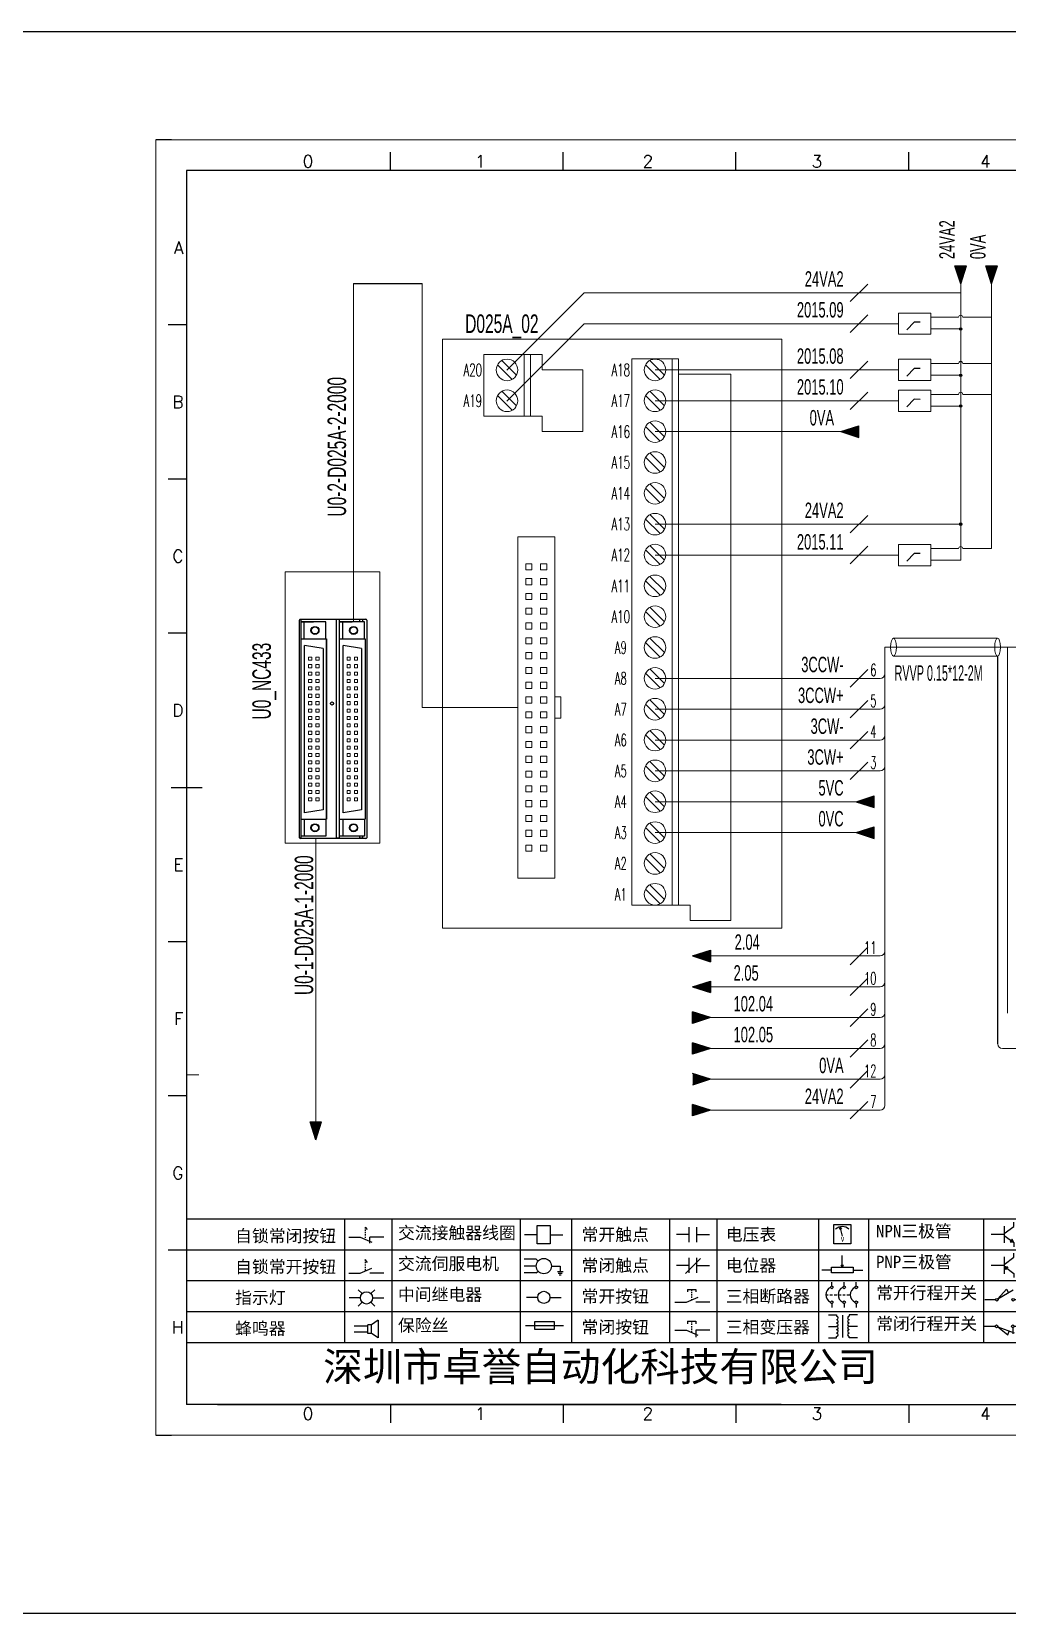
# Model space of a CAD drawing. Header units: millimetres. Extents: x 336 to 12810, y -1577 to 4105.
# Drawn here: x 7211.6 to 7369.7, y -364.4 to -108 of the extents above; entities that cross this region are included whole.
import ezdxf
from ezdxf.enums import TextEntityAlignment as Align

# ---------------------------------------------------------------- set-up
doc = ezdxf.new("R2010")
doc.units = ezdxf.units.MM
doc.linetypes.add('ACAD_ISO02W100', pattern=[15, 12, -3])
for name, color, linetype in [('AE_BOR', 1, 'Continuous'), ('SYMS', 7, 'Continuous'), ('Z_OM_GAIKEI', 7, 'Continuous')]:
    doc.layers.add(name, color=color, linetype=linetype)
doc.layers.add('Dimension', color=3, linetype='Continuous', lineweight=13)
doc.styles.get("Standard").update_dxf_attribs({"font": ''})
doc.styles.add('WD', font='romans.shx', dxfattribs={"width": 0.8, "bigfont": 'gbcbig.shx'})
doc.styles.add('样式 8', font='arial.ttf', dxfattribs={"width": 0.6, "height": 2.5})
doc.styles.add('汉字', font='')
doc.styles.get('Standard').set_extended_font_data('SimSun')
doc.styles.get('汉字').set_extended_font_data('新宋体')

# ---------------------------------------------------------------- blocks, each defined once
blk = doc.blocks.new('*U6')
at = {"linetype": 'ByBlock'}
for p, q in [((-1909.23, -780.45), (-1909.23, -780.67)), ((-1909.23, -780.45), (-1908.92, -780.84)), ((-1909.23, -780.84), (-1909.23, -781.05)), ((-1909.23, -781.23), (-1909.23, -781.44)), ((-1909.23, -781.61), (-1909.23, -781.83)), ((-1909.23, -782), (-1909.23, -782.21)), ((-1911.92, -782.07), (-1910.06, -782.07)), ((-1910.06, -782.07), (-1908.18, -782.88)), ((-1909.23, -782.38), (-1909.23, -782.43)), ((-1908.52, -783.07), (-1908.52, -782.07)), ((-1906.25, -782.07), (-1908.52, -782.07))]:
    blk.add_line(p, q, dxfattribs=at)
blk = doc.blocks.new('*U8')
at = {"linetype": 'ByBlock'}
for p, q in [((-1910.06, -792.89), (-1908.18, -792.08)), ((-1908.88, -791.17), (-1909.23, -790.71)), ((-1909.23, -790.71), (-1909.23, -790.92)), ((-1909.23, -791.09), (-1909.23, -791.31)), ((-1909.23, -791.48), (-1909.23, -791.69)), ((-1909.23, -791.86), (-1909.23, -792.08)), ((-1909.23, -792.25), (-1909.23, -792.47)), ((-1911.92, -792.89), (-1910.06, -792.89)), ((-1906.25, -792.89), (-1908.52, -792.89))]:
    blk.add_line(p, q, dxfattribs=at)
blk = doc.blocks.new('蜂鸣器')
at = {"linetype": 'ByBlock'}
for p, q in [((-1908.8, -796.48), (-1911.01, -796.48)), ((-1908.25, -796.26), (-1908.8, -796.26)), ((-1908.8, -797.68), (-1908.8, -796.26)), ((-1907.17, -795.53), (-1908.25, -796.26)), ((-1908.25, -797.68), (-1908.25, -796.26)), ((-1907.17, -795.53), (-1907.17, -798.41)), ((-1908.8, -797.46), (-1911.01, -797.46)), ((-1908.25, -797.68), (-1908.8, -797.68)), ((-1907.17, -798.41), (-1908.25, -797.68))]:
    blk.add_line(p, q, dxfattribs=at)
blk = doc.blocks.new('指示灯')
at = {"linetype": 'ByBlock'}
for p, q in [((-1854.25, -776.92), (-1856.06, -776.92)), ((-1854.62, -775.59), (-1853.97, -776.23)), ((-1851.9, -775.59), (-1852.54, -776.23)), ((-1852.26, -776.92), (-1850.45, -776.92)), ((-1854.62, -778.25), (-1853.97, -777.61)), ((-1851.9, -778.25), (-1852.54, -777.61))]:
    blk.add_line(p, q, dxfattribs=at)
blk.add_circle((-1853.26, -776.92), 0.992, dxfattribs=at)
blk = doc.blocks.new('交流接触器线圈')
at = {"linetype": 'ByBlock'}
for p, q in [((-1880.82, -781.77), (-1882.87, -781.77)), ((-1878.72, -781.77), (-1876.67, -781.77))]:
    blk.add_line(p, q, dxfattribs=at)
blk.add_lwpolyline([(-1880.82, -780.28), (-1878.72, -780.28), (-1878.72, -783.26), (-1880.82, -783.26)], close=True, dxfattribs=at)
blk = doc.blocks.new('交流伺服电机')
at = {"linetype": 'ByBlock'}
for p, q in [((-1880.97, -785.75), (-1882.94, -785.75)), ((-1880.97, -786.85), (-1882.94, -786.85)), ((-1880.97, -785.75), (-1880.65, -786.03)), ((-1878.49, -786.85), (-1877.07, -786.85)), ((-1877.07, -786.85), (-1877.07, -787.72)), ((-1880.97, -787.94), (-1882.94, -787.94)), ((-1880.97, -787.94), (-1880.65, -787.67)), ((-1877.54, -787.72), (-1876.59, -787.72)), ((-1877.38, -788.01), (-1876.75, -788.01)), ((-1877.23, -788.29), (-1876.9, -788.29))]:
    blk.add_line(p, q, dxfattribs=at)
blk.add_circle((-1879.73, -786.85), 1.24, dxfattribs=at)
blk = doc.blocks.new('中间继电器')
at = {"linetype": 'ByBlock'}
for p, q in [((-1880.72, -791.92), (-1882.54, -791.92)), ((-1878.74, -791.92), (-1876.92, -791.92))]:
    blk.add_line(p, q, dxfattribs=at)
blk.add_circle((-1879.73, -791.92), 0.992, dxfattribs=at)
blk = doc.blocks.new('保险丝')
at = {"linetype": 'ByBlock'}
blk.add_line((-1882.72, -796.49), (-1876.55, -796.49), dxfattribs=at)
blk.add_lwpolyline([(-1881.2, -795.86), (-1878.06, -795.86), (-1878.06, -797.12), (-1881.2, -797.12)], close=True, dxfattribs=at)
blk = doc.blocks.new('常开按钮')
at = {"linetype": 'ByBlock'}
for p, q in [((-1910.06, -787.73), (-1908.18, -786.93)), ((-1909.9, -785.68), (-1908.56, -785.68)), ((-1909.9, -785.68), (-1909.9, -786.07)), ((-1909.23, -785.68), (-1909.23, -785.89)), ((-1909.23, -786.06), (-1909.23, -786.28)), ((-1909.23, -786.45), (-1909.23, -786.67)), ((-1909.23, -786.84), (-1909.23, -787.05)), ((-1908.56, -785.68), (-1908.56, -786.07)), ((-1911.92, -787.73), (-1910.06, -787.73)), ((-1909.23, -787.22), (-1909.23, -787.38)), ((-1906.25, -787.73), (-1908.52, -787.73))]:
    blk.add_line(p, q, dxfattribs=at)
blk = doc.blocks.new('常开触点')
at = {"linetype": 'ByBlock'}
for p, q in [((-1853.82, -781.77), (-1855.88, -781.77)), ((-1853.82, -782.99), (-1853.82, -780.56)), ((-1852.6, -782.99), (-1852.6, -780.56)), ((-1852.6, -781.77), (-1850.55, -781.77))]:
    blk.add_line(p, q, dxfattribs=at)
blk = doc.blocks.new('常闭触点')
at = {"linetype": 'ByBlock'}
for p, q in [((-1853.82, -786.77), (-1855.88, -786.77)), ((-1852.01, -785.66), (-1854.43, -788.1)), ((-1853.82, -787.99), (-1853.82, -785.56)), ((-1852.6, -787.99), (-1852.6, -785.56)), ((-1852.6, -786.77), (-1850.55, -786.77))]:
    blk.add_line(p, q, dxfattribs=at)
blk = doc.blocks.new('常闭按钮')
at = {"linetype": 'ByBlock'}
for p, q in [((-1856.13, -792.28), (-1854.28, -792.28)), ((-1854.28, -792.28), (-1852.4, -793.09)), ((-1854.11, -790.83), (-1852.77, -790.83)), ((-1854.11, -790.83), (-1854.11, -791.22)), ((-1853.44, -790.83), (-1853.44, -791.04)), ((-1853.44, -791.21), (-1853.44, -791.43)), ((-1853.44, -791.6), (-1853.44, -791.82)), ((-1853.44, -791.99), (-1853.44, -792.2)), ((-1852.77, -790.83), (-1852.77, -791.22)), ((-1850.47, -792.28), (-1852.73, -792.28)), ((-1852.73, -792.28), (-1852.73, -793.43)), ((-1853.44, -792.37), (-1853.44, -792.53))]:
    blk.add_line(p, q, dxfattribs=at)
blk = doc.blocks.new('电压表')
at = {"linetype": 'ByBlock'}
for p, q in [((-1814.84, -780.75), (-1814.91, -781.13)), ((-1814.6, -781.05), (-1814.91, -781.13)), ((-1814.84, -780.75), (-1814.46, -782.26)), ((-1814.84, -780.75), (-1814.6, -781.05))]:
    blk.add_line(p, q, dxfattribs=at)
blk.add_lwpolyline([(-1815.84, -780.34), (-1813.07, -780.34), (-1813.07, -783.49), (-1815.84, -783.49)], close=True, dxfattribs=at)
blk.add_arc((-1814.46, -782.26), 1.56, 46.8313, 133.1687, dxfattribs=at)
at = {"linetype": 'ByBlock', "insert": (-1814.7, -782.39), "char_height": 0.75, "width": 0.6768, "attachment_point": 1}
blk.add_mtext('V', dxfattribs=at)
blk = doc.blocks.new('电位器')
at = {"linetype": 'ByBlock'}
for p, q in [((-1814.45, -787.3), (-1814.62, -786.96)), ((-1814.62, -786.96), (-1814.27, -786.96)), ((-1814.45, -787.3), (-1814.45, -785.39)), ((-1814.45, -787.3), (-1814.27, -786.96)), ((-1816.21, -787.75), (-1817.79, -787.75)), ((-1812.68, -787.75), (-1811.1, -787.75))]:
    blk.add_line(p, q, dxfattribs=at)
blk.add_lwpolyline([(-1816.21, -787.3), (-1812.68, -787.3), (-1812.68, -788.2), (-1816.21, -788.2)], close=True, dxfattribs=at)
blk = doc.blocks.new('三相断路器')
at = {"linetype": 'ByBlock'}
for p, q in [((-1816.17, -790.33), (-1816.17, -789.7)), ((-1814.17, -790.33), (-1814.17, -789.7)), ((-1812.18, -790.33), (-1812.18, -789.7)), ((-1817.14, -791.74), (-1816.72, -791.74)), ((-1816.45, -791.74), (-1816.03, -791.74)), ((-1815.76, -791.74), (-1815.34, -791.74)), ((-1815.07, -791.74), (-1814.65, -791.74)), ((-1814.38, -791.74), (-1813.96, -791.74)), ((-1813.69, -791.74), (-1813.27, -791.74)), ((-1816.17, -793.19), (-1816.17, -793.83)), ((-1814.17, -793.19), (-1814.17, -793.83)), ((-1812.18, -793.19), (-1812.18, -793.83))]:
    blk.add_line(p, q, dxfattribs=at)
for centre in [(-1816.17, -790.55), (-1814.17, -790.55), (-1812.18, -790.55), (-1816.17, -792.98), (-1814.17, -792.98), (-1812.18, -792.98)]:
    blk.add_circle(centre, 0.219, dxfattribs=at)
for centre in [(-1815.81, -791.74), (-1813.82, -791.74), (-1811.83, -791.74)]:
    blk.add_arc(centre, 1.32, 115.5791, 244.4209, dxfattribs=at)
blk = doc.blocks.new('三相变压器')
at = {"linetype": 'ByBlock'}
for p, q in [((-1816.69, -795.03), (-1815.37, -795.03)), ((-1816.69, -796.87), (-1815.37, -796.87)), ((-1815.37, -795.03), (-1815.37, -795.24)), ((-1814.34, -798.7), (-1814.34, -795.04)), ((-1812, -795.03), (-1813.32, -795.03)), ((-1813.32, -795.03), (-1813.32, -795.24)), ((-1812, -796.87), (-1813.32, -796.87)), ((-1816.69, -798.71), (-1815.37, -798.71)), ((-1815.37, -798.71), (-1815.37, -798.5)), ((-1813.32, -798.71), (-1813.32, -798.5)), ((-1812, -798.71), (-1813.32, -798.71))]:
    blk.add_line(p, q, dxfattribs=at)
for centre, start, end in [((-1815.37, -795.51), 270, 90), ((-1815.37, -796.06), 270, 90), ((-1815.37, -796.6), 270, 90), ((-1815.37, -797.14), 270, 90), ((-1815.37, -797.68), 270, 90), ((-1813.32, -795.51), 90, 270), ((-1813.32, -796.06), 90, 270), ((-1813.32, -796.6), 90, 270), ((-1813.32, -797.14), 90, 270), ((-1813.32, -797.68), 90, 270), ((-1815.37, -798.23), 270, 90), ((-1813.32, -798.23), 90, 270)]:
    blk.add_arc(centre, 0.271, start, end, dxfattribs=at)
blk = doc.blocks.new('NPN三极管')
at = {"linetype": 'ByBlock'}
for p, q in [((-1785.73, -781.97), (-1787.81, -781.97)), ((-1785.73, -780.61), (-1785.73, -783.32)), ((-1785.73, -781.82), (-1784.15, -780.66)), ((-1784.15, -780.66), (-1784.15, -779.98)), ((-1785.73, -782.11), (-1784.15, -783.27)), ((-1784.41, -782.73), (-1784.74, -783.18)), ((-1784.15, -783.27), (-1784.74, -783.18)), ((-1784.15, -783.27), (-1784.41, -782.73)), ((-1784.15, -783.27), (-1784.15, -783.96))]:
    blk.add_line(p, q, dxfattribs=at)
blk = doc.blocks.new('PNP三极管')
at = {"linetype": 'ByBlock'}
for p, q in [((-1784.9, -786.74), (-1786.98, -786.74)), ((-1784.9, -785.38), (-1784.9, -788.09)), ((-1784.9, -786.59), (-1783.32, -785.43)), ((-1784.9, -786.88), (-1783.32, -788.04)), ((-1784.9, -786.88), (-1784.31, -786.97)), ((-1784.9, -786.88), (-1784.64, -787.42)), ((-1784.31, -786.97), (-1784.64, -787.42)), ((-1783.32, -785.43), (-1783.32, -784.75)), ((-1783.32, -788.04), (-1783.32, -788.73))]:
    blk.add_line(p, q, dxfattribs=at)
blk = doc.blocks.new('常开行程开关')
at = {"linetype": 'ByBlock'}
for p, q in [((-1786.29, -792.3), (-1788.01, -792.3)), ((-1785.89, -792.17), (-1784.52, -790.62)), ((-1785.89, -792.17), (-1783.43, -790.72)), ((-1784.52, -790.62), (-1784.19, -791.17)), ((-1781.48, -792.3), (-1783.21, -792.3))]:
    blk.add_line(p, q, dxfattribs=at)
for centre in [(-1786.07, -792.3), (-1783.42, -792.3)]:
    blk.add_circle(centre, 0.219, dxfattribs=at)
blk = doc.blocks.new('常闭行程开关')
at = {"linetype": 'ByBlock'}
for p, q in [((-1786.34, -796.62), (-1788.07, -796.62)), ((-1785.93, -796.72), (-1783.25, -797.7)), ((-1785.93, -796.72), (-1784.3, -798)), ((-1784.3, -798), (-1784.08, -797.4)), ((-1783.48, -796.84), (-1783.48, -797.85)), ((-1781.54, -796.62), (-1783.26, -796.62))]:
    blk.add_line(p, q, dxfattribs=at)
for centre in [(-1786.12, -796.62), (-1783.48, -796.62)]:
    blk.add_circle(centre, 0.219, dxfattribs=at)
blk = doc.blocks.new('电控横A4')
for p, q in [((292, -5), (5, -5)), ((5, -5), (5, -205)), ((10.03, -205), (289.53, -205)), ((130.8, -205), (190.75, -205))]:
    blk.add_line(p, q)
at = {"lineweight": 9, "ltscale": 0.1}
for p, q in [((5, -151.57), (7, -151.57)), ((101.34, -205), (130.8, -205)), ((129.44, -205), (129.44, -205)), ((129.44, -205), (129.44, -205)), ((129.44, -205), (129.44, -205)), ((129.44, -205), (129.44, -205))]:
    blk.add_line(p, q, dxfattribs=at)
at = {"linetype": 'ByBlock'}
for p, q in [((292, -175), (5, -175)), ((292, -180), (5, -180)), ((292, -185), (5, -185)), ((292, -190), (5, -190)), ((292, -195), (5, -195))]:
    blk.add_line(p, q, dxfattribs=at)
at = {"color": 0, "lineweight": -2}
for p, q in [((30.58, -175), (30.58, -195)), ((38.26, -175), (38.26, -195)), ((59.05, -175), (59.05, -195)), ((67.4, -175), (67.4, -195)), ((83.26, -175), (83.26, -195)), ((90.91, -175), (90.91, -195)), ((107.4, -175), (107.4, -195)), ((115.5, -175), (115.5, -195)), ((134.12, -175), (134.12, -195))]:
    blk.add_line(p, q, dxfattribs=at)
at = {"color": 0, "ltscale": 2}
blk.add_line((101.34, -205), (5, -205), dxfattribs=at)
at = {"layer": 'AE_BOR', "lineweight": 30}
for p, q in [((2.53, 0), (0, 0)), ((0, -210), (2.53, -210))]:
    blk.add_line(p, q, dxfattribs=at)
at = {"layer": 'AE_BOR', "color": 1, "lineweight": 15}
for p, q in [((0, 0), (297, 0)), ((0, -210), (0, 0)), ((297, -210), (0, -210))]:
    blk.add_line(p, q, dxfattribs=at)
at = {"layer": 'AE_BOR'}
for p, q in [((38.03, -5), (38.03, -2)), ((66.03, -5), (66.03, -2)), ((94.03, -5), (94.03, -2)), ((122.03, -5), (122.03, -2)), ((5, -30), (2, -30)), ((5, -55), (2, -55)), ((5, -80), (2, -80)), ((5, -130), (2, -130)), ((5, -155), (2, -155)), ((5, -180), (2, -180)), ((38.03, -205), (38.03, -208)), ((66.03, -205), (66.03, -208)), ((94.03, -205), (94.03, -208)), ((122.03, -205), (122.03, -208))]:
    blk.add_line(p, q, dxfattribs=at)
at = {"layer": 'AE_BOR', "color": 2, "lineweight": 30}
blk.add_line((2.5, -105), (7.5, -105), dxfattribs=at)
at = {"linetype": 'ByBlock'}
for name, p in [('*U6', (1943.19, 604.18)), ('交流接触器线圈', (1942.62, 604.27)), ('常开触点', (1940.27, 604.3)), ('电压表', (1925.71, 604.52)), ('NPN三极管', (1923.2, 604.5)), ('*U8', (1943.19, 609.18)), ('交流伺服电机', (1942.62, 604.27)), ('常闭触点', (1940.27, 604.3)), ('电位器', (1925.71, 604.52)), ('PNP三极管', (1922.37, 604.27)), ('指示灯', (1887.41, 589.18)), ('中间继电器', (1942.62, 604.27)), ('常开按钮', (1996.06, 599.3)), ('三相断路器', (1925.71, 604.52)), ('常开行程开关', (1922.37, 604.27)), ('蜂鸣器', (1943.19, 604.18)), ('保险丝', (1942.62, 604.27)), ('常闭按钮', (1940.27, 599.3)), ('三相变压器', (1925.71, 604.52)), ('常闭行程开关', (1922.37, 604.27))]:
    blk.add_blockref(name, p, dxfattribs=at)
at = {"char_height": 2, "attachment_point": 1, "style": '汉字'}
for s, insert in [('{\\fKaiTi_GB2312|b0|i0|c134|p49;自锁常闭按钮}', (12.86, -176.69)), ('{\\fKaiTi_GB2312|b0|i0|c134|p49;交流接触器线圈}', (39.25, -176.19)), ('{\\fKaiTi_GB2312|b0|i0|c134|p49;常开触点}', (69.01, -176.48)), ('{\\fKaiTi_GB2312|b0|i0|c134|p49;电压表}', (92.37, -176.47)), ('{\\fKaiTi_GB2312|b0|i0|c134|p49;NPN三极管}', (116.73, -175.91)), ('{\\fKaiTi_GB2312|b0|i0|c134|p49;自锁常开按钮}', (12.86, -181.69)), ('{\\fKaiTi_GB2312|b0|i0|c134|p49;交流伺服电机}', (39.25, -181.19)), ('{\\fKaiTi_GB2312|b0|i0|c134|p49;常闭触点}', (69.01, -181.48)), ('{\\fKaiTi_GB2312|b0|i0|c134|p49;电位器}', (92.37, -181.47)), ('{\\fKaiTi_GB2312|b0|i0|c134|p49;PNP三极管}', (116.73, -180.91)), ('{\\fKaiTi_GB2312|b0|i0|c134|p49;指示灯}', (12.86, -186.69)), ('{\\fKaiTi_GB2312|b0|i0|c134|p49;中间继电器}', (39.25, -186.19)), ('{\\fKaiTi_GB2312|b0|i0|c134|p49;常开按钮}', (69.01, -186.48)), ('{\\fKaiTi_GB2312|b0|i0|c134|p49;三相断路器}', (92.37, -186.47)), ('{\\fKaiTi_GB2312|b0|i0|c134|p49;常开行程开关}', (116.73, -185.91)), ('{\\fKaiTi_GB2312|b0|i0|c134|p49;蜂鸣器}', (12.86, -191.69)), ('{\\fKaiTi_GB2312|b0|i0|c134|p49;保险丝}', (39.25, -191.19)), ('{\\fKaiTi_GB2312|b0|i0|c134|p49;常闭按钮}', (69.01, -191.48)), ('{\\fKaiTi_GB2312|b0|i0|c134|p49;三相变压器}', (92.37, -191.47)), ('{\\fKaiTi_GB2312|b0|i0|c134|p49;常闭行程开关}', (116.73, -190.91))]:
    blk.add_mtext(s, dxfattribs=dict(at, insert=insert))
at = {"color": 0, "lineweight": -2, "insert": (27.14, -196.53), "char_height": 4.7064, "width": 96.1138, "attachment_point": 1}
blk.add_mtext('深圳市卓誉自动化科技有限公司', dxfattribs=at)
at = {"layer": 'AE_BOR', "style": 'WD'}
for s, p in [('0', (24.67, -4.5)), ('1', (52.6, -4.5)), ('2', (79.75, -4.5)), ('3', (107.15, -4.5)), ('4', (134.45, -4.5)), ('0', (24.67, -207.5)), ('1', (52.6, -207.5)), ('2', (79.75, -207.5)), ('3', (107.15, -207.5)), ('4', (134.45, -207.5))]:
    blk.add_text(s, height=2, dxfattribs=at).set_placement(p, align=Align.CENTER)
for s, p in [('A', (4.5, -17.5)), ('B', (4.5, -42.5)), ('C', (4.5, -67.5)), ('D', (4.5, -92.5)), ('E', (4.5, -117.5)), ('F', (4.5, -142.5)), ('G', (4.5, -167.5)), ('H', (4.5, -192.5))]:
    blk.add_text(s, height=2, dxfattribs=at).set_placement(p, align=Align.MIDDLE_RIGHT)
blk = doc.blocks.new('WDDOT')
blk.add_hatch(color=256).paths.add_polyline_path([(0.5, 0, 1), (-0.5, 0, 1)])
blk.add_circle((0, 0), 0.5)

msp = doc.modelspace()

# ---------------------------------------------------------------- hatches: boundary and pattern name
for points in [[(7361.219, -145.917), (7362.154, -148.836), (7363.089, -145.917)], [(7366.219, -145.917), (7367.154, -148.836), (7368.089, -145.917)], [(7362.351, -156.164, 1), (7361.957, -156.164, 1)], [(7362.351, -163.664, 1), (7361.957, -163.664, 1)], [(7362.351, -168.664, 1), (7361.957, -168.664, 1)], [(7342.717, -172.804), (7345.636, -173.739), (7345.636, -171.869)], [(7362.351, -187.804, 1), (7361.957, -187.804, 1)], [(7345.217, -232.804), (7348.136, -233.739), (7348.136, -231.869)], [(7345.217, -237.804), (7348.136, -238.739), (7348.136, -236.869)], [(7318.686, -257.808), (7321.604, -258.743), (7321.604, -256.873)], [(7318.686, -262.804), (7321.604, -263.739), (7321.604, -261.869)], [(7318.686, -268.735), (7318.686, -266.865), (7321.604, -267.8)], [(7318.686, -273.735), (7318.686, -271.865), (7321.604, -272.8)], [(7321.604, -277.8), (7318.686, -278.735), (7318.686, -276.865)], [(7318.686, -283.735), (7318.686, -281.865), (7321.604, -282.8)], [(7256.703, -284.701), (7257.638, -287.62), (7258.574, -284.701)]]:
    msp.add_hatch(color=256).paths.add_polyline_path(points)

# ---------------------------------------------------------------- linework, layer by layer
for p, q in [((7362.154, -148.836), (7361.219, -145.917)), ((7361.219, -145.917), (7363.089, -145.917)), ((7362.154, -148.836), (7363.089, -145.917)), ((7367.154, -148.836), (7366.219, -145.917)), ((7366.219, -145.917), (7368.089, -145.917)), ((7367.154, -148.836), (7368.089, -145.917)), ((7342.717, -172.804), (7345.636, -171.869)), ((7342.717, -172.804), (7345.636, -173.739)), ((7345.636, -173.739), (7345.636, -171.869)), ((7368.161, -272.062), (7368.161, -209.205)), ((7345.217, -232.804), (7348.136, -231.869)), ((7345.217, -232.804), (7348.136, -233.739)), ((7348.136, -233.739), (7348.136, -231.869)), ((7345.217, -237.804), (7348.136, -236.869)), ((7345.217, -237.804), (7348.136, -238.739)), ((7348.136, -238.739), (7348.136, -236.869)), ((7318.686, -257.808), (7321.604, -256.873)), ((7318.686, -257.808), (7321.604, -258.743)), ((7321.604, -256.873), (7321.604, -258.743)), ((7318.686, -262.804), (7321.604, -261.869)), ((7318.686, -262.804), (7321.604, -263.739)), ((7321.604, -261.869), (7321.604, -263.739)), ((7318.686, -268.735), (7318.686, -266.865)), ((7321.604, -267.8), (7318.686, -266.865)), ((7321.604, -267.8), (7318.686, -268.735)), ((7318.686, -273.735), (7318.686, -271.865)), ((7321.604, -272.8), (7318.686, -271.865)), ((7321.604, -272.8), (7318.686, -273.735)), ((7321.604, -277.8), (7318.686, -276.865)), ((7321.604, -277.8), (7318.686, -278.735)), ((7318.686, -283.735), (7318.686, -281.865)), ((7321.604, -282.8), (7318.686, -281.865)), ((7321.604, -282.8), (7318.686, -283.735)), ((7256.703, -284.701), (7258.574, -284.701)), ((7257.638, -287.62), (7256.703, -284.701)), ((7257.638, -287.62), (7258.574, -284.701))]:
    msp.add_line(p, q)
at = {"color": 3, "lineweight": 0}
for p, q in [((7263.737, -203.66), (7263.737, -148.794)), ((7274.849, -148.794), (7274.849, -217.521)), ((7312.61, -192.808), (7352.071, -192.808)), ((7407.22, -207.745), (7349.849, -207.745)), ((7312.61, -212.804), (7349.099, -212.804)), ((7290.362, -217.521), (7274.849, -217.521)), ((7312.61, -217.804), (7349.099, -217.804)), ((7312.61, -222.804), (7349.099, -222.804)), ((7312.61, -227.804), (7349.099, -227.804)), ((7257.638, -284.701), (7257.638, -238.779))]:
    msp.add_line(p, q, dxfattribs=at)
at = {"color": 3}
msp.add_line((7263.737, -148.794), (7274.849, -148.794), dxfattribs=at)
at = {"lineweight": 0}
for p, q in [((7288.59, -162.841), (7301.127, -150.304)), ((7301.127, -150.304), (7362.154, -150.304)), ((7362.154, -193.668), (7362.154, -148.836)), ((7367.154, -191.774), (7367.154, -148.836)), ((7288.59, -167.841), (7301.127, -155.304)), ((7301.127, -155.304), (7352.071, -155.304)), ((7357.328, -154.27), (7361.809, -154.27)), ((7357.328, -156.164), (7362.154, -156.164)), ((7362.481, -154.27), (7367.154, -154.27)), ((7284.845, -170.304), (7284.845, -160.304)), ((7294.34, -160.304), (7284.845, -160.304)), ((7291.409, -170.304), (7291.409, -160.304)), ((7292.409, -170.304), (7292.409, -160.304)), ((7294.34, -162.804), (7294.34, -160.304)), ((7308.828, -249.591), (7308.828, -161.017)), ((7316.392, -161.017), (7308.828, -161.017)), ((7315.392, -249.591), (7315.392, -161.017)), ((7316.392, -249.591), (7316.392, -161.017)), ((7300.904, -162.804), (7294.34, -162.804)), ((7300.904, -162.804), (7300.904, -172.804)), ((7312.61, -162.804), (7352.071, -162.804)), ((7324.886, -163.471), (7316.392, -163.471)), ((7324.886, -163.471), (7324.886, -252.045)), ((7357.328, -161.77), (7361.809, -161.77)), ((7357.328, -163.664), (7362.154, -163.664)), ((7362.481, -161.77), (7367.154, -161.77)), ((7312.61, -167.804), (7352.071, -167.804)), ((7357.328, -166.77), (7361.809, -166.77)), ((7357.328, -168.664), (7362.154, -168.664)), ((7362.481, -166.77), (7367.154, -166.77)), ((7294.34, -170.304), (7284.845, -170.304)), ((7294.34, -172.804), (7294.34, -170.304)), ((7300.904, -172.804), (7294.34, -172.804)), ((7312.61, -172.804), (7342.717, -172.804)), ((7312.61, -187.804), (7362.154, -187.804)), ((7357.328, -191.774), (7361.809, -191.774)), ((7362.481, -191.774), (7367.154, -191.774)), ((7357.328, -193.668), (7362.154, -193.668)), ((7351.279, -206.281), (7368.122, -206.279)), ((7349.849, -207.745), (7349.849, -282.05)), ((7351.258, -209.21), (7368.122, -209.21)), ((7369.706, -267.058), (7369.706, -207.745)), ((7312.61, -232.804), (7345.217, -232.804)), ((7312.61, -237.804), (7345.217, -237.804)), ((7318.322, -249.591), (7308.828, -249.591)), ((7318.322, -252.045), (7318.322, -249.591)), ((7324.886, -252.045), (7318.322, -252.045)), ((7321.604, -257.808), (7349.099, -257.808)), ((7321.604, -262.804), (7349.099, -262.804)), ((7321.604, -267.8), (7349.099, -267.8)), ((7321.604, -272.8), (7349.099, -272.8)), ((7407.22, -272.812), (7368.911, -272.812)), ((7321.604, -277.8), (7349.099, -277.8)), ((7321.604, -282.8), (7349.099, -282.8))]:
    msp.add_line(p, q, dxfattribs=at)
at = {"linetype": 'ACAD_ISO02W100'}
for p, q in [((7354.593, -155.069), (7353.402, -156.298)), ((7355.601, -155.072), (7354.593, -155.069)), ((7354.593, -162.569), (7353.402, -163.798)), ((7355.601, -162.572), (7354.593, -162.569)), ((7354.593, -167.569), (7353.402, -168.798)), ((7355.601, -167.572), (7354.593, -167.569)), ((7354.593, -192.573), (7353.402, -193.802)), ((7355.601, -192.576), (7354.593, -192.573))]:
    msp.add_line(p, q, dxfattribs=at)
at = {"color": 1}
msp.add_lwpolyline([(6460.552, -107.963), (7924.9, -107.963), (7924.9, -364.374), (6460.552, -364.374)], close=True, dxfattribs=at)
at = {"lineweight": 0}
for points in [[(7352.071, -157.03), (7352.071, -153.578), (7357.328, -153.578), (7357.328, -157.03)], [(7278.174, -253.294), (7278.174, -157.804), (7333.174, -157.804), (7333.174, -253.294)], [(7278.174, -253.294), (7278.174, -157.804), (7333.174, -157.804), (7333.174, -253.294)], [(7352.071, -164.53), (7352.071, -161.078), (7357.328, -161.078), (7357.328, -164.53)], [(7352.071, -169.53), (7352.071, -166.078), (7357.328, -166.078), (7357.328, -169.53)], [(7290.362, -245.171), (7290.362, -189.871), (7296.362, -189.871), (7296.362, -245.171)], [(7352.071, -194.534), (7352.071, -191.082), (7357.328, -191.082), (7357.328, -194.534)], [(7292.662, -195.221), (7291.662, -195.221), (7291.662, -194.221), (7292.662, -194.221)], [(7295.062, -195.221), (7294.062, -195.221), (7294.062, -194.221), (7295.062, -194.221)], [(7268.003, -239.529), (7252.653, -239.529), (7252.653, -195.513), (7268.003, -195.513)], [(7292.662, -197.621), (7291.662, -197.621), (7291.662, -196.621), (7292.662, -196.621)], [(7295.062, -197.621), (7294.062, -197.621), (7294.062, -196.621), (7295.062, -196.621)], [(7292.662, -200.021), (7291.662, -200.021), (7291.662, -199.021), (7292.662, -199.021)], [(7295.062, -200.021), (7294.062, -200.021), (7294.062, -199.021), (7295.062, -199.021)], [(7292.662, -202.421), (7291.662, -202.421), (7291.662, -201.421), (7292.662, -201.421)], [(7295.062, -202.421), (7294.062, -202.421), (7294.062, -201.421), (7295.062, -201.421)], [(7292.662, -204.821), (7291.662, -204.821), (7291.662, -203.821), (7292.662, -203.821)], [(7295.062, -204.821), (7294.062, -204.821), (7294.062, -203.821), (7295.062, -203.821)], [(7292.662, -207.221), (7291.662, -207.221), (7291.662, -206.221), (7292.662, -206.221)], [(7295.062, -207.221), (7294.062, -207.221), (7294.062, -206.221), (7295.062, -206.221)], [(7256.466, -209.38), (7256.966, -209.38), (7256.966, -209.88), (7256.466, -209.88)], [(7257.666, -209.38), (7258.166, -209.38), (7258.166, -209.88), (7257.666, -209.88)], [(7262.716, -209.38), (7263.216, -209.38), (7263.216, -209.88), (7262.716, -209.88)], [(7263.916, -209.38), (7264.416, -209.38), (7264.416, -209.88), (7263.916, -209.88)], [(7292.662, -209.621), (7291.662, -209.621), (7291.662, -208.621), (7292.662, -208.621)], [(7295.062, -209.621), (7294.062, -209.621), (7294.062, -208.621), (7295.062, -208.621)], [(7256.466, -210.58), (7256.966, -210.58), (7256.966, -211.08), (7256.466, -211.08)], [(7256.466, -211.78), (7256.966, -211.78), (7256.966, -212.28), (7256.466, -212.28)], [(7257.666, -210.58), (7258.166, -210.58), (7258.166, -211.08), (7257.666, -211.08)], [(7257.666, -211.78), (7258.166, -211.78), (7258.166, -212.28), (7257.666, -212.28)], [(7262.716, -210.58), (7263.216, -210.58), (7263.216, -211.08), (7262.716, -211.08)], [(7262.716, -211.78), (7263.216, -211.78), (7263.216, -212.28), (7262.716, -212.28)], [(7263.916, -210.58), (7264.416, -210.58), (7264.416, -211.08), (7263.916, -211.08)], [(7263.916, -211.78), (7264.416, -211.78), (7264.416, -212.28), (7263.916, -212.28)], [(7292.662, -212.021), (7291.662, -212.021), (7291.662, -211.021), (7292.662, -211.021)], [(7295.062, -212.021), (7294.062, -212.021), (7294.062, -211.021), (7295.062, -211.021)], [(7256.466, -212.98), (7256.966, -212.98), (7256.966, -213.48), (7256.466, -213.48)], [(7256.466, -214.18), (7256.966, -214.18), (7256.966, -214.68), (7256.466, -214.68)], [(7256.466, -215.38), (7256.966, -215.38), (7256.966, -215.88), (7256.466, -215.88)], [(7257.666, -212.98), (7258.166, -212.98), (7258.166, -213.48), (7257.666, -213.48)], [(7257.666, -214.18), (7258.166, -214.18), (7258.166, -214.68), (7257.666, -214.68)], [(7257.666, -215.38), (7258.166, -215.38), (7258.166, -215.88), (7257.666, -215.88)], [(7262.716, -212.98), (7263.216, -212.98), (7263.216, -213.48), (7262.716, -213.48)], [(7262.716, -214.18), (7263.216, -214.18), (7263.216, -214.68), (7262.716, -214.68)], [(7262.716, -215.38), (7263.216, -215.38), (7263.216, -215.88), (7262.716, -215.88)], [(7263.916, -212.98), (7264.416, -212.98), (7264.416, -213.48), (7263.916, -213.48)], [(7263.916, -214.18), (7264.416, -214.18), (7264.416, -214.68), (7263.916, -214.68)], [(7263.916, -215.38), (7264.416, -215.38), (7264.416, -215.88), (7263.916, -215.88)], [(7292.662, -214.421), (7291.662, -214.421), (7291.662, -213.421), (7292.662, -213.421)], [(7295.062, -214.421), (7294.062, -214.421), (7294.062, -213.421), (7295.062, -213.421)], [(7256.466, -216.58), (7256.966, -216.58), (7256.966, -217.08), (7256.466, -217.08)], [(7256.466, -217.78), (7256.966, -217.78), (7256.966, -218.28), (7256.466, -218.28)], [(7257.666, -216.58), (7258.166, -216.58), (7258.166, -217.08), (7257.666, -217.08)], [(7257.666, -217.78), (7258.166, -217.78), (7258.166, -218.28), (7257.666, -218.28)], [(7262.716, -216.58), (7263.216, -216.58), (7263.216, -217.08), (7262.716, -217.08)], [(7262.716, -217.78), (7263.216, -217.78), (7263.216, -218.28), (7262.716, -218.28)], [(7263.916, -216.58), (7264.416, -216.58), (7264.416, -217.08), (7263.916, -217.08)], [(7263.916, -217.78), (7264.416, -217.78), (7264.416, -218.28), (7263.916, -218.28)], [(7292.662, -216.821), (7291.662, -216.821), (7291.662, -215.821), (7292.662, -215.821)], [(7295.062, -216.821), (7294.062, -216.821), (7294.062, -215.821), (7295.062, -215.821)], [(7297.362, -219.271), (7296.362, -219.271), (7296.362, -215.771), (7297.362, -215.771)], [(7256.466, -218.98), (7256.966, -218.98), (7256.966, -219.48), (7256.466, -219.48)], [(7256.466, -220.18), (7256.966, -220.18), (7256.966, -220.68), (7256.466, -220.68)], [(7257.666, -218.98), (7258.166, -218.98), (7258.166, -219.48), (7257.666, -219.48)], [(7257.666, -220.18), (7258.166, -220.18), (7258.166, -220.68), (7257.666, -220.68)], [(7262.716, -218.98), (7263.216, -218.98), (7263.216, -219.48), (7262.716, -219.48)], [(7262.716, -220.18), (7263.216, -220.18), (7263.216, -220.68), (7262.716, -220.68)], [(7263.916, -218.98), (7264.416, -218.98), (7264.416, -219.48), (7263.916, -219.48)], [(7263.916, -220.18), (7264.416, -220.18), (7264.416, -220.68), (7263.916, -220.68)], [(7292.662, -219.221), (7291.662, -219.221), (7291.662, -218.221), (7292.662, -218.221)], [(7295.062, -219.221), (7294.062, -219.221), (7294.062, -218.221), (7295.062, -218.221)], [(7256.466, -221.38), (7256.966, -221.38), (7256.966, -221.88), (7256.466, -221.88)], [(7256.466, -222.58), (7256.966, -222.58), (7256.966, -223.08), (7256.466, -223.08)], [(7257.666, -221.38), (7258.166, -221.38), (7258.166, -221.88), (7257.666, -221.88)], [(7257.666, -222.58), (7258.166, -222.58), (7258.166, -223.08), (7257.666, -223.08)], [(7262.716, -221.38), (7263.216, -221.38), (7263.216, -221.88), (7262.716, -221.88)], [(7262.716, -222.58), (7263.216, -222.58), (7263.216, -223.08), (7262.716, -223.08)], [(7263.916, -221.38), (7264.416, -221.38), (7264.416, -221.88), (7263.916, -221.88)], [(7263.916, -222.58), (7264.416, -222.58), (7264.416, -223.08), (7263.916, -223.08)], [(7292.662, -221.621), (7291.662, -221.621), (7291.662, -220.621), (7292.662, -220.621)], [(7292.662, -224.021), (7291.662, -224.021), (7291.662, -223.021), (7292.662, -223.021)], [(7295.062, -221.621), (7294.062, -221.621), (7294.062, -220.621), (7295.062, -220.621)], [(7295.062, -224.021), (7294.062, -224.021), (7294.062, -223.021), (7295.062, -223.021)], [(7256.466, -223.78), (7256.966, -223.78), (7256.966, -224.28), (7256.466, -224.28)], [(7256.466, -224.98), (7256.966, -224.98), (7256.966, -225.48), (7256.466, -225.48)], [(7257.666, -223.78), (7258.166, -223.78), (7258.166, -224.28), (7257.666, -224.28)], [(7257.666, -224.98), (7258.166, -224.98), (7258.166, -225.48), (7257.666, -225.48)], [(7262.716, -223.78), (7263.216, -223.78), (7263.216, -224.28), (7262.716, -224.28)], [(7262.716, -224.98), (7263.216, -224.98), (7263.216, -225.48), (7262.716, -225.48)], [(7263.916, -223.78), (7264.416, -223.78), (7264.416, -224.28), (7263.916, -224.28)], [(7263.916, -224.98), (7264.416, -224.98), (7264.416, -225.48), (7263.916, -225.48)], [(7292.662, -226.421), (7291.662, -226.421), (7291.662, -225.421), (7292.662, -225.421)], [(7295.062, -226.421), (7294.062, -226.421), (7294.062, -225.421), (7295.062, -225.421)], [(7256.466, -226.18), (7256.966, -226.18), (7256.966, -226.68), (7256.466, -226.68)], [(7256.466, -227.38), (7256.966, -227.38), (7256.966, -227.88), (7256.466, -227.88)], [(7257.666, -226.18), (7258.166, -226.18), (7258.166, -226.68), (7257.666, -226.68)], [(7257.666, -227.38), (7258.166, -227.38), (7258.166, -227.88), (7257.666, -227.88)], [(7262.716, -226.18), (7263.216, -226.18), (7263.216, -226.68), (7262.716, -226.68)], [(7262.716, -227.38), (7263.216, -227.38), (7263.216, -227.88), (7262.716, -227.88)], [(7263.916, -226.18), (7264.416, -226.18), (7264.416, -226.68), (7263.916, -226.68)], [(7263.916, -227.38), (7264.416, -227.38), (7264.416, -227.88), (7263.916, -227.88)], [(7292.662, -228.821), (7291.662, -228.821), (7291.662, -227.821), (7292.662, -227.821)], [(7295.062, -228.821), (7294.062, -228.821), (7294.062, -227.821), (7295.062, -227.821)], [(7256.466, -228.58), (7256.966, -228.58), (7256.966, -229.08), (7256.466, -229.08)], [(7256.466, -229.78), (7256.966, -229.78), (7256.966, -230.28), (7256.466, -230.28)], [(7257.666, -228.58), (7258.166, -228.58), (7258.166, -229.08), (7257.666, -229.08)], [(7257.666, -229.78), (7258.166, -229.78), (7258.166, -230.28), (7257.666, -230.28)], [(7262.716, -228.58), (7263.216, -228.58), (7263.216, -229.08), (7262.716, -229.08)], [(7262.716, -229.78), (7263.216, -229.78), (7263.216, -230.28), (7262.716, -230.28)], [(7263.916, -228.58), (7264.416, -228.58), (7264.416, -229.08), (7263.916, -229.08)], [(7263.916, -229.78), (7264.416, -229.78), (7264.416, -230.28), (7263.916, -230.28)], [(7292.662, -231.221), (7291.662, -231.221), (7291.662, -230.221), (7292.662, -230.221)], [(7295.062, -231.221), (7294.062, -231.221), (7294.062, -230.221), (7295.062, -230.221)], [(7256.466, -230.98), (7256.966, -230.98), (7256.966, -231.48), (7256.466, -231.48)], [(7256.466, -232.18), (7256.966, -232.18), (7256.966, -232.68), (7256.466, -232.68)], [(7257.666, -230.98), (7258.166, -230.98), (7258.166, -231.48), (7257.666, -231.48)], [(7257.666, -232.18), (7258.166, -232.18), (7258.166, -232.68), (7257.666, -232.68)], [(7262.716, -230.98), (7263.216, -230.98), (7263.216, -231.48), (7262.716, -231.48)], [(7262.716, -232.18), (7263.216, -232.18), (7263.216, -232.68), (7262.716, -232.68)], [(7263.916, -230.98), (7264.416, -230.98), (7264.416, -231.48), (7263.916, -231.48)], [(7263.916, -232.18), (7264.416, -232.18), (7264.416, -232.68), (7263.916, -232.68)], [(7292.662, -233.621), (7291.662, -233.621), (7291.662, -232.621), (7292.662, -232.621)], [(7295.062, -233.621), (7294.062, -233.621), (7294.062, -232.621), (7295.062, -232.621)], [(7292.662, -236.021), (7291.662, -236.021), (7291.662, -235.021), (7292.662, -235.021)], [(7295.062, -236.021), (7294.062, -236.021), (7294.062, -235.021), (7295.062, -235.021)], [(7292.662, -238.421), (7291.662, -238.421), (7291.662, -237.421), (7292.662, -237.421)], [(7295.062, -238.421), (7294.062, -238.421), (7294.062, -237.421), (7295.062, -237.421)], [(7292.662, -240.821), (7291.662, -240.821), (7291.662, -239.821), (7292.662, -239.821)], [(7295.062, -240.821), (7294.062, -240.821), (7294.062, -239.821), (7295.062, -239.821)]]:
    msp.add_lwpolyline(points, close=True, dxfattribs=at)
for points in [[(7290.167, -163.636), (7287.795, -161.265)], [(7314.149, -163.636), (7311.777, -161.265)], [(7287.088, -161.972), (7289.46, -164.343)], [(7311.07, -161.972), (7313.442, -164.343)], [(7290.167, -168.636), (7287.795, -166.265)], [(7314.149, -168.636), (7311.777, -166.265)], [(7287.088, -166.972), (7289.46, -169.343)], [(7311.07, -166.972), (7313.442, -169.343)], [(7314.149, -173.636), (7311.777, -171.265)], [(7311.07, -171.972), (7313.442, -174.343)], [(7314.149, -178.636), (7311.777, -176.265)], [(7311.07, -176.972), (7313.442, -179.343)], [(7311.07, -181.972), (7313.442, -184.343)], [(7314.149, -183.636), (7311.777, -181.265)], [(7311.07, -186.972), (7313.442, -189.343)], [(7314.149, -188.636), (7311.777, -186.265)], [(7311.07, -191.972), (7313.442, -194.343)], [(7314.149, -193.636), (7311.777, -191.265)], [(7311.07, -196.972), (7313.442, -199.343)], [(7314.149, -198.636), (7311.777, -196.265)], [(7311.07, -201.972), (7313.442, -204.343)], [(7314.149, -203.636), (7311.777, -201.265)], [(7311.07, -206.972), (7313.442, -209.343)], [(7314.149, -208.636), (7311.777, -206.265)], [(7311.07, -211.972), (7313.442, -214.343)], [(7314.149, -213.636), (7311.777, -211.265)], [(7311.07, -216.972), (7313.442, -219.343)], [(7314.149, -218.636), (7311.777, -216.265)], [(7311.07, -221.972), (7313.442, -224.343)], [(7314.149, -223.636), (7311.777, -221.265)], [(7311.07, -226.972), (7313.442, -229.343)], [(7314.149, -228.636), (7311.777, -226.265)], [(7311.07, -231.972), (7313.442, -234.343)], [(7314.149, -233.636), (7311.777, -231.265)], [(7311.07, -236.972), (7313.442, -239.343)], [(7314.149, -238.636), (7311.777, -236.265)], [(7311.07, -241.972), (7313.442, -244.343)], [(7314.149, -243.636), (7311.777, -241.265)], [(7311.07, -246.972), (7313.442, -249.343)], [(7314.149, -248.636), (7311.777, -246.265)]]:
    msp.add_lwpolyline(points, dxfattribs=at)
for centre in [(7362.154, -156.164), (7362.154, -163.664), (7362.154, -168.664), (7362.154, -187.804)]:
    msp.add_circle(centre, 0.197)
for centre in [(7288.627, -162.804), (7312.61, -162.804), (7288.627, -167.804), (7312.61, -167.804), (7312.61, -172.804), (7312.61, -177.804), (7312.61, -182.804), (7312.61, -187.804), (7312.61, -192.804), (7312.61, -197.804), (7312.61, -202.804), (7312.61, -207.804), (7312.61, -212.804), (7312.61, -217.804), (7312.61, -222.804), (7312.61, -227.804), (7312.61, -232.804), (7312.61, -237.804), (7312.61, -242.804), (7312.61, -247.804)]:
    msp.add_circle(centre, 1.75, dxfattribs=at)
for centre, radius, start, end in [((7362.145, -154.27), 0.336, 0, 180), ((7362.145, -161.77), 0.336, 0, 180), ((7362.145, -166.77), 0.336, 0, 180), ((7362.145, -191.774), 0.336, 0, 180), ((7349.099, -257.054), 0.75, 270, 0), ((7349.099, -262.054), 0.75, 270, 0), ((7349.099, -267.05), 0.75, 270, 0), ((7349.099, -272.05), 0.75, 270, 0), ((7368.911, -272.062), 0.75, 180, 270), ((7349.099, -277.05), 0.75, 270, 0), ((7349.099, -282.05), 0.75, 270, 0)]:
    msp.add_arc(centre, radius, start, end, dxfattribs=at)
at = {"color": 3, "lineweight": 0}
for centre in [(7349.099, -212.054), (7349.099, -217.054), (7349.099, -222.054), (7349.099, -227.054)]:
    msp.add_arc(centre, 0.75, 270, 0, dxfattribs=at)
at = {"lineweight": 0}
msp.add_ellipse((7351.258, -207.745), major_axis=(0, 1.465), ratio=0.3169375, dxfattribs=at)
at = {"lineweight": 0, "extrusion": (0, 0, -1)}
msp.add_ellipse((7368.122, -207.745), major_axis=(0, 1.465), ratio=0.3169375, dxfattribs=at)
at = {"layer": 'Dimension', "lineweight": 0}
for p, q in [((7344.242, -151.718), (7347.071, -148.89)), ((7344.242, -156.718), (7347.071, -153.89)), ((7344.242, -164.218), (7347.071, -161.39)), ((7344.242, -169.218), (7347.071, -166.39)), ((7344.242, -189.218), (7347.071, -186.39)), ((7344.242, -194.222), (7347.071, -191.394)), ((7344.242, -214.218), (7347.071, -211.39)), ((7344.242, -219.218), (7347.071, -216.39)), ((7344.242, -224.218), (7347.071, -221.39)), ((7344.242, -229.218), (7347.071, -226.39)), ((7344.242, -259.218), (7347.071, -256.39)), ((7344.242, -264.218), (7347.071, -261.39)), ((7344.242, -269.214), (7347.071, -266.386)), ((7344.242, -274.214), (7347.071, -271.386)), ((7344.242, -279.214), (7347.071, -276.386)), ((7344.242, -284.214), (7347.071, -281.386))]:
    msp.add_line(p, q, dxfattribs=at)
at = {"layer": 'Z_OM_GAIKEI'}
for p, q in [((7255.003, -238.629), (7255.003, -203.379)), ((7255.153, -203.229), (7265.753, -203.229)), ((7255.253, -238.629), (7255.253, -203.229)), ((7255.253, -238.4), (7255.253, -203.66)), ((7255.253, -203.66), (7257.253, -203.66)), ((7259.253, -203.66), (7255.253, -203.66)), ((7255.753, -206.41), (7255.753, -203.66)), ((7259.253, -206.41), (7259.253, -203.66)), ((7261.003, -238.629), (7261.003, -203.229)), ((7261.503, -238.629), (7261.503, -203.229)), ((7261.503, -238.4), (7261.503, -203.66)), ((7261.503, -203.66), (7263.503, -203.66)), ((7265.503, -203.66), (7261.503, -203.66)), ((7262.003, -206.41), (7262.003, -203.66)), ((7264.753, -203.66), (7264.753, -203.229)), ((7265.253, -203.66), (7265.253, -203.229)), ((7265.503, -206.41), (7265.503, -203.66)), ((7265.903, -203.379), (7265.903, -238.629)), ((7255.253, -206.41), (7259.378, -206.41)), ((7255.253, -206.41), (7259.378, -206.41)), ((7255.816, -234.61), (7255.816, -207.45)), ((7258.816, -207.95), (7255.816, -207.45)), ((7259.378, -235.65), (7259.378, -206.41)), ((7259.378, -206.41), (7259.378, -235.65)), ((7261.503, -206.41), (7265.628, -206.41)), ((7261.503, -206.41), (7265.628, -206.41)), ((7262.066, -234.61), (7262.066, -207.45)), ((7265.066, -207.95), (7262.066, -207.45)), ((7265.628, -206.41), (7265.628, -235.65)), ((7258.816, -207.95), (7258.816, -234.11)), ((7265.066, -207.95), (7265.066, -234.11)), ((7255.253, -235.65), (7259.378, -235.65)), ((7255.753, -235.65), (7255.753, -238.4)), ((7258.816, -234.11), (7255.816, -234.61)), ((7259.253, -235.65), (7259.253, -238.4)), ((7261.503, -235.65), (7265.628, -235.65)), ((7262.003, -235.65), (7262.003, -238.4)), ((7265.066, -234.11), (7262.066, -234.61)), ((7265.503, -235.65), (7265.503, -238.4)), ((7259.253, -238.4), (7255.253, -238.4)), ((7265.503, -238.4), (7261.503, -238.4)), ((7264.753, -238.679), (7264.753, -238.4)), ((7265.253, -238.679), (7265.253, -238.4)), ((7255.003, -238.629), (7255.253, -238.629)), ((7265.753, -238.779), (7255.153, -238.779)), ((7261.003, -238.629), (7261.503, -238.629)), ((7264.753, -238.679), (7265.253, -238.679))]:
    msp.add_line(p, q, dxfattribs=at)
for centre, radius in [((7257.503, -205.035), 0.65), ((7257.503, -205.035), 0.575), ((7263.753, -205.035), 0.65), ((7263.753, -205.035), 0.575), ((7260.253, -216.879), 0.25), ((7257.503, -237.025), 0.65), ((7257.503, -237.025), 0.575), ((7263.753, -237.025), 0.65), ((7263.753, -237.025), 0.575)]:
    msp.add_circle(centre, radius, dxfattribs=at)
for centre, start, end in [((7255.153, -203.379), 90, 180.00001), ((7265.753, -203.379), 0, 90), ((7255.153, -238.629), 180.00001, 270), ((7265.753, -238.629), 270, 0)]:
    msp.add_arc(centre, 0.15, start, end, dxfattribs=at)

# ---------------------------------------------------------------- block references
msp.add_blockref('电控横A4', (7231.699, -125.494))
at = {"layer": 'SYMS', "lineweight": -3, "xscale": 0.25, "yscale": 0.25, "zscale": 0.25, "rotation": 90}
for p in [(7362.154, -156.164), (7362.154, -163.664), (7362.154, -168.664), (7362.154, -187.804)]:
    msp.add_blockref('WDDOT', p, dxfattribs=at)
at = {"layer": 'SYMS', "color": 0, "lineweight": -3, "xscale": 0.25, "yscale": 0.25, "zscale": 0.25, "rotation": 90}
for p in [(7362.154, -156.164), (7362.154, -163.664), (7362.154, -168.664), (7362.154, -187.804)]:
    msp.add_blockref('WDDOT', p, dxfattribs=at)

# ---------------------------------------------------------------- texts
at = {"lineweight": 0, "style": 'WD', "width": 0.6}
for s, p in [('A20', (7283.077, -162.804)), ('A18', (7307.059, -162.804)), ('A19', (7283.077, -167.804)), ('A17', (7307.059, -167.804)), ('A16', (7307.059, -172.804)), ('A15', (7307.059, -177.804)), ('A14', (7307.059, -182.804)), ('A13', (7307.059, -187.804)), ('A12', (7307.059, -192.804)), ('A11', (7307.059, -197.804)), ('A10', (7307.059, -202.804)), ('A9', (7307.059, -207.804)), ('A8', (7307.059, -212.804)), ('A7', (7307.059, -217.804)), ('A6', (7307.059, -222.804)), ('A5', (7307.059, -227.804)), ('A4', (7307.059, -232.804)), ('A3', (7307.059, -237.804)), ('A2', (7307.059, -242.804)), ('A1', (7307.059, -247.804))]:
    msp.add_text(s, height=2, dxfattribs=at).set_placement(p, align=Align.MIDDLE)
for s, p in [('6', (7348.508, -212.446)), ('5', (7348.508, -217.446)), ('4', (7348.508, -222.446)), ('3', (7348.508, -227.446)), ('11', (7348.508, -257.446)), ('10', (7348.508, -262.446)), ('9', (7348.508, -267.442)), ('8', (7348.508, -272.442)), ('12', (7348.508, -277.442)), ('7', (7348.508, -282.442))]:
    msp.add_text(s, height=2, dxfattribs=at).set_placement(p, align=Align.RIGHT)
at = {"layer": 'Dimension', "lineweight": 0, "style": '样式 8', "width": 0.6}
for s, height, p in [('24VA2', 2.5, (7361.169, -144.836)), ('0VA', 2.5, (7366.169, -144.836)), ('U0-2-D025A-2-2000', 3, (7262.54, -186.584)), ('U0_NC433', 3, (7250.359, -219.472)), ('U0-1-D025A-1-2000', 3, (7257.216, -264.138))]:
    msp.add_text(s, height=height, rotation=90, dxfattribs=at).set_placement(p)
for s, p in [('24VA2', (7343.172, -149.304)), ('0VA', (7341.626, -171.804)), ('3CCW-', (7343.172, -211.804)), ('3CCW+', (7343.172, -216.804)), ('3CW-', (7343.172, -221.804)), ('3CW+', (7343.172, -226.804)), ('5VC', (7343.172, -231.804)), ('0VC', (7343.172, -236.804))]:
    msp.add_text(s, height=2.5, dxfattribs=at).set_placement(p, align=Align.RIGHT)
msp.add_text('D025A_02', height=3, dxfattribs=at).set_placement((7281.848, -156.804))
at = {"layer": 'Dimension', "color": 6, "lineweight": 0, "style": '样式 8', "width": 0.6}
for s, p in [('2015.09', (7343.172, -154.304)), ('2015.08', (7343.172, -161.804)), ('2015.10', (7343.172, -166.804)), ('2015.11', (7343.172, -191.924))]:
    msp.add_text(s, height=2.5, dxfattribs=at).set_placement(p, align=Align.RIGHT)
at = {"layer": 'Dimension', "color": 3, "lineweight": 0, "style": '样式 8', "width": 0.6}
for s, p in [('24VA2', (7343.172, -186.808)), ('0VA', (7343.172, -276.8)), ('24VA2', (7343.172, -281.8))]:
    msp.add_text(s, height=2.5, dxfattribs=at).set_placement(p, align=Align.RIGHT)
at = {"layer": 'Dimension', "color": 1, "lineweight": 0, "style": '样式 8', "width": 0.5}
msp.add_text('RVVP 0.15*12-2M', height=2.5, dxfattribs=at).set_placement((7351.433, -210.689), align=Align.TOP_LEFT)
at = {"layer": 'Dimension', "color": 3, "lineweight": 0, "style": '样式 8', "width": 0.6}
for s, p in [('2.04', (7325.509, -256.804)), ('2.05', (7325.336, -261.804)), ('102.04', (7325.336, -266.8)), ('102.05', (7325.336, -271.8))]:
    msp.add_text(s, height=2.5, dxfattribs=at).set_placement(p)

doc.saveas('drawing.dxf')
